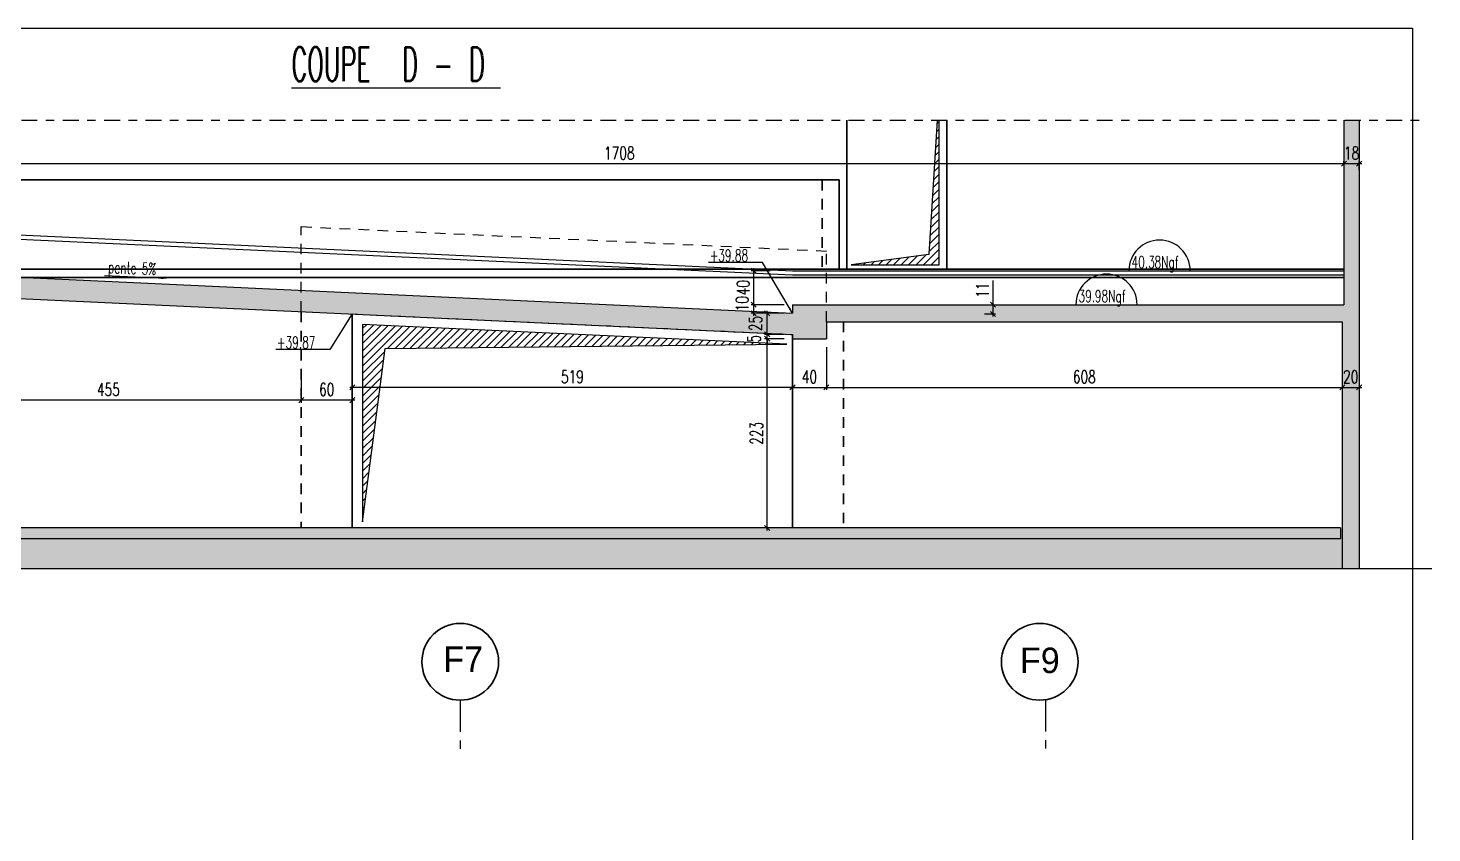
# Model space of a CAD drawing. Extents: x 308 to 787, y -199 to -146.
# Drawn here: x 420.81 to 437.36, y -164.45 to -154.96 of the extents above; entities that cross this region are included whole.
import ezdxf

# ---------------------------------------------------------------- set-up
doc = ezdxf.new("R2010")
doc.units = 0
doc.header["$LTSCALE"] = 0.5
doc.header["$MEASUREMENT"] = 0
for name, pattern in [('AXES2', [1.125, 0.75, -0.125, 0.125, -0.125]), ('CACHE', [0.375, 0.25, -0.125]), ('DISCONTINU2', [0.375, 0.25, -0.125])]:
    doc.linetypes.add(name, pattern=pattern)
doc.layers.get('DEFPOINTS').update_dxf_attribs({"linetype": 'CONTINUOUS'})
for name, color, linetype in [('_ SERTI RESERVATION', 210, 'CACHE'), ('A05-AXES', 13, 'AXES2'), ('A19-COTATIONS', 146, 'CONTINUOUS'), ('AXES', 6, 'AXES2'), ('CADRE-CART', 7, 'CONTINUOUS'), ('COTATION', 7, 'CONTINUOUS'), ('HABILLAGE', 7, 'CONTINUOUS'), ('MURS', 3, 'CONTINUOUS'), ('POCHAGE', 254, 'CONTINUOUS'), ('RDC', 7, 'DISCONTINU2'), ('REPERE-SEM', 4, 'CONTINUOUS')]:
    doc.layers.add(name, color=color, linetype=linetype)
doc.layers.add('STR - MACONNERIE', color=4, linetype='CONTINUOUS', lineweight=30)
doc.styles.add('CGotH', font='GOTHIC.TTF')
doc.styles.add('ROMANS8', font='romans.shx', dxfattribs={"width": 0.7})
doc.styles.get("Standard").update_dxf_attribs({"font": 'txt.shx'})
doc.dimstyles.new('COT50 cm', dxfattribs={"dimtxt": 0.15, "dimasz": 0.06, "dimexe": 0.03, "dimexo": 0.1, "dimgap": 0.05, "dimtad": 1, "dimdec": 0, "dimlfac": 100, "dimzin": 0, "dimdsep": 46, "dimtxsty": 'ROMANS8', "dimblk1": 'OBLIQUE', "dimblk2": 'OBLIQUE', "dimsah": 1, "dimcen": 0.03, "dimdle": 0.03, "dimclrt": 1, "dimadec": 0, "dimazin": 0, "dimtfac": 1, "dimtdec": 0, "dimtmove": 0, "dimatfit": 3, "dimfxl": 0, "dimtolj": 1, "dimtzin": 0, "dimlwd": -1, "dimlwe": -1, "dimarcsym": 0})

# ---------------------------------------------------------------- blocks, each defined once
blk = doc.blocks.new('_Oblique')
at = {"layer": 'COTATION', "color": 0, "lineweight": -2}
blk.add_line((-0.5, -0.5), (0.5, 0.5), dxfattribs=at)
blk = doc.blocks.new('*D1435')
at = {"layer": 'COTATION', "color": 0, "transparency": 16777216}
for p, q in [((429.723, -158.624), (429.494, -158.624)), ((429.524, -160.883), (429.524, -158.594)), ((429.723, -160.853), (429.494, -160.853))]:
    blk.add_line(p, q, dxfattribs=at)
at = {"layer": 'DEFPOINTS', "color": 0, "transparency": 16777216}
for p in [(429.524, -158.624), (429.823, -158.624), (429.823, -160.853)]:
    blk.add_point(p, dxfattribs=at)
at = {"layer": 'COTATION', "color": 0, "transparency": 16777216, "xscale": 0.06, "yscale": 0.06, "zscale": 0.06}
for p, rotation in [((429.524, -158.624), 90), ((429.524, -160.853), 270)]:
    blk.add_blockref('_Oblique', p, dxfattribs=dict(at, rotation=rotation))
at = {"layer": 'COTATION', "color": 1, "transparency": 16777216, "insert": (429.399, -159.739), "char_height": 0.15, "attachment_point": 5, "rotation": 90, "style": 'ROMANS8'}
blk.add_mtext('\\A1;223', dxfattribs=at)
blk = doc.blocks.new('*D1436')
at = {"layer": 'COTATION', "color": 0, "transparency": 16777216}
for p, q in [((429.524, -158.574), (429.524, -158.514)), ((429.723, -158.574), (429.494, -158.574)), ((429.723, -158.624), (429.494, -158.624)), ((429.524, -158.624), (429.524, -158.574)), ((429.524, -158.624), (429.524, -158.684))]:
    blk.add_line(p, q, dxfattribs=at)
at = {"layer": 'DEFPOINTS', "color": 0, "transparency": 16777216}
for p in [(429.524, -158.574), (429.823, -158.574), (429.823, -158.624)]:
    blk.add_point(p, dxfattribs=at)
at = {"layer": 'COTATION', "color": 0, "transparency": 16777216, "xscale": 0.06, "yscale": 0.06, "zscale": 0.06}
for p, rotation in [((429.524, -158.574), 270), ((429.524, -158.624), 90)]:
    blk.add_blockref('_Oblique', p, dxfattribs=dict(at, rotation=rotation))
at = {"layer": 'COTATION', "color": 1, "transparency": 16777216, "insert": (429.369, -158.624), "char_height": 0.15, "attachment_point": 5, "rotation": 90, "style": 'ROMANS8'}
blk.add_mtext('\\A1;5', dxfattribs=at)
blk = doc.blocks.new('*D1437')
at = {"layer": 'COTATION', "color": 0, "transparency": 16777216}
for p, q in [((429.723, -158.324), (429.494, -158.324)), ((429.524, -158.604), (429.524, -158.294)), ((429.723, -158.574), (429.494, -158.574))]:
    blk.add_line(p, q, dxfattribs=at)
at = {"layer": 'DEFPOINTS', "color": 0, "transparency": 16777216}
for p in [(429.524, -158.324), (429.823, -158.324), (429.823, -158.574)]:
    blk.add_point(p, dxfattribs=at)
at = {"layer": 'COTATION', "color": 0, "transparency": 16777216, "xscale": 0.06, "yscale": 0.06, "zscale": 0.06}
for p, rotation in [((429.524, -158.324), 90), ((429.524, -158.574), 270)]:
    blk.add_blockref('_Oblique', p, dxfattribs=dict(at, rotation=rotation))
at = {"layer": 'COTATION', "color": 1, "transparency": 16777216, "insert": (429.388, -158.445), "char_height": 0.15, "attachment_point": 5, "rotation": 90, "style": 'ROMANS8'}
blk.add_mtext('\\A1;25', dxfattribs=at)
blk = doc.blocks.new('*D1438')
at = {"layer": 'COTATION', "color": 0, "transparency": 16777216}
for p, q in [((429.366, -158.354), (429.366, -158.194)), ((429.723, -158.224), (429.336, -158.224)), ((429.565, -158.324), (429.336, -158.324))]:
    blk.add_line(p, q, dxfattribs=at)
at = {"layer": 'DEFPOINTS', "color": 0, "transparency": 16777216}
for p in [(429.366, -158.224), (429.665, -158.324), (429.823, -158.224)]:
    blk.add_point(p, dxfattribs=at)
at = {"layer": 'COTATION', "color": 0, "transparency": 16777216, "xscale": 0.06, "yscale": 0.06, "zscale": 0.06}
for p, rotation in [((429.366, -158.224), 90), ((429.366, -158.324), 270)]:
    blk.add_blockref('_Oblique', p, dxfattribs=dict(at, rotation=rotation))
at = {"layer": 'COTATION', "color": 1, "transparency": 16777216, "insert": (429.229, -158.212), "char_height": 0.15, "attachment_point": 5, "rotation": 90, "style": 'ROMANS8'}
blk.add_mtext('\\A1;10', dxfattribs=at)
blk = doc.blocks.new('*D1439')
at = {"layer": 'COTATION', "color": 0, "transparency": 16777216}
for p, q in [((429.565, -157.823), (429.336, -157.823)), ((429.366, -158.254), (429.366, -157.793)), ((429.723, -158.224), (429.336, -158.224))]:
    blk.add_line(p, q, dxfattribs=at)
at = {"layer": 'DEFPOINTS', "color": 0, "transparency": 16777216}
for p in [(429.366, -157.823), (429.665, -157.823), (429.823, -158.224)]:
    blk.add_point(p, dxfattribs=at)
at = {"layer": 'COTATION', "color": 0, "transparency": 16777216, "xscale": 0.06, "yscale": 0.06, "zscale": 0.06}
for p, rotation in [((429.366, -157.823), 90), ((429.366, -158.224), 270)]:
    blk.add_blockref('_Oblique', p, dxfattribs=dict(at, rotation=rotation))
at = {"layer": 'COTATION', "color": 1, "transparency": 16777216, "insert": (429.241, -158.024), "char_height": 0.15, "attachment_point": 5, "rotation": 90, "style": 'ROMANS8'}
blk.add_mtext('\\A1;40', dxfattribs=at)
blk = doc.blocks.new('*D1440')
at = {"layer": 'COTATION', "color": 0, "transparency": 16777216}
for p, q in [((429.823, -158.724), (429.823, -159.228)), ((430.223, -158.724), (430.223, -159.228)), ((429.793, -159.198), (430.253, -159.198))]:
    blk.add_line(p, q, dxfattribs=at)
at = {"layer": 'DEFPOINTS', "color": 0, "transparency": 16777216}
for p in [(429.823, -158.624), (430.223, -158.624), (430.223, -159.198)]:
    blk.add_point(p, dxfattribs=at)
at = {"layer": 'COTATION', "color": 0, "transparency": 16777216, "xscale": 0.06, "yscale": 0.06, "zscale": 0.06, "rotation": 180}
blk.add_blockref('_Oblique', (429.823, -159.198), dxfattribs=at)
at = {"layer": 'COTATION', "color": 0, "transparency": 16777216, "xscale": 0.06, "yscale": 0.06, "zscale": 0.06}
blk.add_blockref('_Oblique', (430.223, -159.198), dxfattribs=at)
at = {"layer": 'COTATION', "color": 1, "transparency": 16777216, "insert": (430.023, -159.073), "char_height": 0.15, "attachment_point": 5, "style": 'ROMANS8'}
blk.add_mtext('\\A1;40', dxfattribs=at)
blk = doc.blocks.new('*D1441')
at = {"layer": 'COTATION', "color": 0, "transparency": 16777216}
for p, q in [((430.223, -158.724), (430.223, -159.228)), ((436.303, -159.162), (436.303, -159.228)), ((430.193, -159.198), (436.333, -159.198))]:
    blk.add_line(p, q, dxfattribs=at)
at = {"layer": 'DEFPOINTS', "color": 0, "transparency": 16777216}
for p in [(430.223, -158.624), (436.303, -159.062), (436.303, -159.198)]:
    blk.add_point(p, dxfattribs=at)
at = {"layer": 'COTATION', "color": 0, "transparency": 16777216, "xscale": 0.06, "yscale": 0.06, "zscale": 0.06, "rotation": 180}
blk.add_blockref('_Oblique', (430.223, -159.198), dxfattribs=at)
at = {"layer": 'COTATION', "color": 0, "transparency": 16777216, "xscale": 0.06, "yscale": 0.06, "zscale": 0.06}
blk.add_blockref('_Oblique', (436.303, -159.198), dxfattribs=at)
at = {"layer": 'COTATION', "color": 1, "transparency": 16777216, "insert": (433.263, -159.073), "char_height": 0.15, "attachment_point": 5, "style": 'ROMANS8'}
blk.add_mtext('\\A1;608', dxfattribs=at)
blk = doc.blocks.new('*D1442')
at = {"layer": 'COTATION', "color": 0, "transparency": 16777216}
for p, q in [((436.303, -159.162), (436.303, -159.228)), ((436.503, -159.09), (436.503, -159.228)), ((436.273, -159.198), (436.533, -159.198))]:
    blk.add_line(p, q, dxfattribs=at)
at = {"layer": 'DEFPOINTS', "color": 0, "transparency": 16777216}
for p in [(436.503, -158.99), (436.303, -159.062), (436.503, -159.198)]:
    blk.add_point(p, dxfattribs=at)
at = {"layer": 'COTATION', "color": 0, "transparency": 16777216, "xscale": 0.06, "yscale": 0.06, "zscale": 0.06, "rotation": 180}
blk.add_blockref('_Oblique', (436.303, -159.198), dxfattribs=at)
at = {"layer": 'COTATION', "color": 0, "transparency": 16777216, "xscale": 0.06, "yscale": 0.06, "zscale": 0.06}
blk.add_blockref('_Oblique', (436.503, -159.198), dxfattribs=at)
at = {"layer": 'COTATION', "color": 1, "transparency": 16777216, "insert": (436.403, -159.073), "char_height": 0.15, "attachment_point": 5, "style": 'ROMANS8'}
blk.add_mtext('\\A1;20', dxfattribs=at)
blk = doc.blocks.new('*D1445')
at = {"layer": 'COTATION', "color": 0, "transparency": 16777216}
for p, q in [((429.823, -158.724), (429.823, -159.228)), ((424.633, -158.919), (424.633, -159.228)), ((429.853, -159.198), (424.603, -159.198))]:
    blk.add_line(p, q, dxfattribs=at)
at = {"layer": 'DEFPOINTS', "color": 0, "transparency": 16777216}
for p in [(429.823, -158.624), (424.633, -158.819), (424.633, -159.198)]:
    blk.add_point(p, dxfattribs=at)
at = {"layer": 'COTATION', "color": 0, "transparency": 16777216, "xscale": 0.06, "yscale": 0.06, "zscale": 0.06, "rotation": 180}
blk.add_blockref('_Oblique', (424.633, -159.198), dxfattribs=at)
at = {"layer": 'COTATION', "color": 0, "transparency": 16777216, "xscale": 0.06, "yscale": 0.06, "zscale": 0.06}
blk.add_blockref('_Oblique', (429.823, -159.198), dxfattribs=at)
at = {"layer": 'COTATION', "color": 1, "transparency": 16777216, "insert": (427.228, -159.073), "char_height": 0.15, "attachment_point": 5, "style": 'ROMANS8'}
blk.add_mtext('\\A1;519', dxfattribs=at)
blk = doc.blocks.new('*D1446')
at = {"layer": 'COTATION', "color": 0, "transparency": 16777216}
for p, q in [((424.033, -159.069), (424.033, -159.378)), ((424.633, -159.069), (424.633, -159.378)), ((424.663, -159.348), (424.003, -159.348))]:
    blk.add_line(p, q, dxfattribs=at)
at = {"layer": 'DEFPOINTS', "color": 0, "transparency": 16777216}
for p in [(424.033, -158.969), (424.633, -158.969), (424.033, -159.348)]:
    blk.add_point(p, dxfattribs=at)
at = {"layer": 'COTATION', "color": 0, "transparency": 16777216, "xscale": 0.06, "yscale": 0.06, "zscale": 0.06, "rotation": 180}
blk.add_blockref('_Oblique', (424.033, -159.348), dxfattribs=at)
at = {"layer": 'COTATION', "color": 0, "transparency": 16777216, "xscale": 0.06, "yscale": 0.06, "zscale": 0.06}
blk.add_blockref('_Oblique', (424.633, -159.348), dxfattribs=at)
at = {"layer": 'COTATION', "color": 1, "transparency": 16777216, "insert": (424.333, -159.223), "char_height": 0.15, "attachment_point": 5, "style": 'ROMANS8'}
blk.add_mtext('\\A1;60', dxfattribs=at)
blk = doc.blocks.new('*D1447')
at = {"layer": 'COTATION', "color": 0, "transparency": 16777216}
for p, q in [((419.484, -159.154), (419.484, -159.378)), ((424.033, -159.069), (424.033, -159.378)), ((424.063, -159.348), (419.454, -159.348))]:
    blk.add_line(p, q, dxfattribs=at)
at = {"layer": 'DEFPOINTS', "color": 0, "transparency": 16777216}
for p in [(424.033, -158.969), (419.484, -159.054), (419.484, -159.348)]:
    blk.add_point(p, dxfattribs=at)
at = {"layer": 'COTATION', "color": 0, "transparency": 16777216, "xscale": 0.06, "yscale": 0.06, "zscale": 0.06, "rotation": 180}
blk.add_blockref('_Oblique', (419.484, -159.348), dxfattribs=at)
at = {"layer": 'COTATION', "color": 0, "transparency": 16777216, "xscale": 0.06, "yscale": 0.06, "zscale": 0.06}
blk.add_blockref('_Oblique', (424.033, -159.348), dxfattribs=at)
at = {"layer": 'COTATION', "color": 1, "transparency": 16777216, "insert": (421.758, -159.223), "char_height": 0.15, "attachment_point": 5, "style": 'ROMANS8'}
blk.add_mtext('\\A1;455', dxfattribs=at)
blk = doc.blocks.new('*D1448')
at = {"layer": 'DEFPOINTS', "color": 0, "transparency": 16777216}
for p in [(424.633, -158.333), (431.876, -158.224), (432.187, -158.224)]:
    blk.add_point(p, dxfattribs=at)
at = {"layer": 'MURS', "color": 0, "transparency": 16777216}
for p, q in [((432.187, -158.224), (432.187, -157.939)), ((432.087, -158.224), (432.217, -158.224)), ((432.087, -158.333), (432.217, -158.333)), ((432.187, -158.363), (432.187, -158.224))]:
    blk.add_line(p, q, dxfattribs=at)
at = {"layer": 'MURS', "color": 0, "transparency": 16777216, "xscale": 0.06, "yscale": 0.06, "zscale": 0.06}
for p, rotation in [((432.187, -158.224), 90), ((432.187, -158.333), 270)]:
    blk.add_blockref('_Oblique', p, dxfattribs=dict(at, rotation=rotation))
at = {"layer": 'MURS', "color": 1, "transparency": 16777216, "insert": (432.062, -158.051), "char_height": 0.15, "attachment_point": 5, "rotation": 90, "style": 'ROMANS8'}
blk.add_mtext('\\A1;11', dxfattribs=at)
blk = doc.blocks.new('*D1451')
at = {"layer": 'COTATION', "color": 0, "transparency": 16777216}
for p, q in [((419.239, -156.653), (419.239, -156.532)), ((436.323, -156.573), (436.323, -156.532)), ((419.209, -156.562), (436.353, -156.562))]:
    blk.add_line(p, q, dxfattribs=at)
at = {"layer": 'DEFPOINTS', "color": 0, "transparency": 16777216}
for p in [(436.323, -156.562), (436.323, -156.673), (419.239, -156.753)]:
    blk.add_point(p, dxfattribs=at)
at = {"layer": 'COTATION', "color": 0, "transparency": 16777216, "xscale": 0.06, "yscale": 0.06, "zscale": 0.06, "rotation": 180}
blk.add_blockref('_Oblique', (419.239, -156.562), dxfattribs=at)
at = {"layer": 'COTATION', "color": 0, "transparency": 16777216, "xscale": 0.06, "yscale": 0.06, "zscale": 0.06}
blk.add_blockref('_Oblique', (436.323, -156.562), dxfattribs=at)
at = {"layer": 'COTATION', "color": 1, "transparency": 16777216, "insert": (427.781, -156.437), "char_height": 0.15, "attachment_point": 5, "style": 'ROMANS8'}
blk.add_mtext('\\A1;1708', dxfattribs=at)
blk = doc.blocks.new('*D1452')
at = {"layer": 'COTATION', "color": 0, "transparency": 16777216}
for p, q in [((436.323, -156.573), (436.323, -156.532)), ((436.503, -156.633), (436.503, -156.532)), ((436.293, -156.562), (436.533, -156.562))]:
    blk.add_line(p, q, dxfattribs=at)
at = {"layer": 'DEFPOINTS', "color": 0, "transparency": 16777216}
for p in [(436.323, -156.673), (436.503, -156.562), (436.503, -156.733)]:
    blk.add_point(p, dxfattribs=at)
at = {"layer": 'COTATION', "color": 0, "transparency": 16777216, "xscale": 0.06, "yscale": 0.06, "zscale": 0.06, "rotation": 180}
blk.add_blockref('_Oblique', (436.323, -156.562), dxfattribs=at)
at = {"layer": 'COTATION', "color": 0, "transparency": 16777216, "xscale": 0.06, "yscale": 0.06, "zscale": 0.06}
blk.add_blockref('_Oblique', (436.503, -156.562), dxfattribs=at)
at = {"layer": 'COTATION', "color": 1, "transparency": 16777216, "insert": (436.413, -156.437), "char_height": 0.15, "attachment_point": 5, "style": 'ROMANS8'}
blk.add_mtext('\\A1;18', dxfattribs=at)

msp = doc.modelspace()

# ---------------------------------------------------------------- hatches: boundary and pattern name
at = {"layer": '_ SERTI RESERVATION'}
h = msp.add_hatch(dxfattribs=at)
h.set_pattern_fill('ANSI31', color=256, scale=0.5)
h.set_pattern_definition([(45, (102.027205, 29.80118), (-0.044194174, 0.044194174), [])])
h.paths.add_polyline_path([(431.529, -156.0485), (431.5522, -156.0485), (431.5507, -157.7532), (430.5135, -157.7532), (431.4295, -157.6311)])
h = msp.add_hatch(dxfattribs=at)
h.set_pattern_fill('ANSI31', color=256, scale=0.5)
h.set_pattern_definition([(45, (96.2687, 29.197525), (-0.044194174, 0.044194174), [])])
h.paths.add_polyline_path([(424.755, -158.4569), (424.7532, -160.7819), (425.0205, -158.7403), (429.7568, -158.6891)])
at = {"layer": 'HABILLAGE'}
h = msp.add_hatch(dxfattribs=at)
h.set_pattern_fill('AR-SAND', color=256, scale=0.05, style=0)
h.set_pattern_definition([(37.5, (62.82319, -30.91619), (-0.003149668, 0.096341188), [0, -0.076, 0, -0.085, 0, -0.08125]), (7.5, (62.82319, -30.91619), (0.088488835, 0.141107303), [0, -0.041, 0, -0.0685, 0, -0.02625]), (327.5, (62.76169, -30.91619), (0.155707093, 0.000282953), [0, -0.025, 0, -0.09, 0, -0.1175]), (317.5, (62.76169, -30.91619), (0.15030633, 0.04388378), [0, -0.0125, 0, -0.059, 0, -0.0675])])
h.paths.add_polyline_path([(419.4836, -161.3323), (436.3032, -161.3323), (436.3032, -160.9832), (419.4836, -160.9832)])
at = {"layer": 'POCHAGE'}
h = msp.add_hatch(color=256, dxfattribs=at)
h.paths.add_polyline_path([(436.5032, -156.0485), (436.3232, -156.0485), (436.3232, -158.2242), (430.2233, -158.2238), (430.2233, -158.4238), (436.3031, -158.4242), (436.3031, -161.3323), (436.5032, -161.3323)])
h.paths.add_polyline_path([(430.2233, -158.2238), (429.8233, -158.2238), (429.8233, -158.3238), (424.0331, -158.055), (424.0331, -158.3052), (429.8233, -158.574), (429.8233, -158.6238), (430.2233, -158.6238), (430.2233, -158.4238)])
h.paths.add_polyline_path([(424.0331, -158.055), (419.3812, -157.839), (419.3812, -157.5532), (419.2787, -157.5532), (419.2787, -158.2532), (419.4836, -158.2532), (419.4836, -158.094), (424.0331, -158.3052)])
msp.add_hatch(color=256, dxfattribs=at).paths.add_polyline_path([(436.2832, -160.8532), (419.5036, -160.8532), (419.5036, -160.9832), (436.2832, -160.9832)])

# ---------------------------------------------------------------- linework, layer by layer
at = {"layer": '_ SERTI RESERVATION', "linetype": 'ByBlock'}
msp.add_lwpolyline([(431.529, -156.0485), (431.4295, -157.6311), (430.5135, -157.7532), (431.5507, -157.7532), (431.5522, -156.0485)], dxfattribs=at)
msp.add_lwpolyline([(424.7532, -160.7819), (425.0205, -158.7403), (429.7568, -158.6891), (424.755, -158.4569)], close=True, dxfattribs=at)
at = {"layer": 'A19-COTATIONS', "color": 242, "lineweight": 30, "ltscale": 10, "true_color": 0xcd2027}
for centre in [(425.9065, -162.4305), (432.7373, -162.4305)]:
    msp.add_circle(centre, 0.4522, dxfattribs=at)
at = {"layer": 'AXES', "color": 6, "ltscale": 0.5}
msp.add_line((418.7836, -156.0485), (437.3075, -156.0485), dxfattribs=at)
at = {"layer": 'AXES', "color": 1}
for p, q in [((425.9065, -162.8827), (425.9065, -163.5363)), ((432.8067, -162.8774), (432.8067, -163.5363))]:
    msp.add_line(p, q, dxfattribs=at)
at = {"layer": 'CADRE-CART', "color": 1}
msp.add_lwpolyline([(307.8533, -154.9648), (437.1328, -154.9648), (437.1328, -198.9648), (307.8533, -198.9648)], close=True, dxfattribs=at)
at = {"layer": 'COTATION'}
for p, q in [((429.8233, -157.8232), (436.3232, -157.8232)), ((429.8221, -157.8732), (436.3232, -157.8732)), ((418.6712, -161.3323), (437.3603, -161.3323))]:
    msp.add_line(p, q, dxfattribs=at)
for centre in [(434.1499, -157.8232), (433.5245, -158.224)]:
    msp.add_arc(centre, 0.3611, 0, 180, dxfattribs=at)
at = {"layer": 'MURS'}
for p, q in [((436.3232, -156.0485), (436.3232, -158.2242)), ((436.5032, -156.0485), (436.5032, -161.3323)), ((419.3812, -157.839), (429.8233, -158.3238)), ((419.4836, -158.094), (429.8233, -158.574)), ((429.8233, -158.2238), (436.3232, -158.2242)), ((429.8233, -158.2238), (429.8233, -158.3238)), ((430.2233, -158.4238), (430.2233, -158.6238)), ((430.2233, -158.4238), (436.3031, -158.4242)), ((436.3031, -158.4242), (436.3031, -161.3323)), ((429.8233, -158.574), (429.8233, -158.6238)), ((429.8233, -158.6238), (430.2233, -158.6238)), ((436.2832, -160.8532), (419.5036, -160.8532)), ((436.2832, -160.9832), (419.5036, -160.9832)), ((436.2832, -160.8532), (436.2832, -160.9832))]:
    msp.add_line(p, q, dxfattribs=at)
at = {"layer": 'MURS', "color": 0, "linetype": 'DISCONTINU2'}
for p, q in [((424.0331, -157.3042), (430.2233, -157.5915)), ((424.0331, -158.3052), (424.0331, -157.3042)), ((430.2233, -158.4238), (430.2233, -157.5915)), ((424.6331, -158.3331), (429.8233, -158.574))]:
    msp.add_line(p, q, dxfattribs=at)
at = {"layer": 'RDC', "linetype": 'ByBlock'}
for p, q in [((419.2387, -157.3319), (429.8233, -157.8232)), ((419.2387, -157.3819), (429.8221, -157.8732))]:
    msp.add_line(p, q, dxfattribs=at)
at = {"layer": 'STR - MACONNERIE', "color": 8}
for p, q in [((430.4632, -156.0485), (430.4632, -157.8032)), ((431.6432, -156.0485), (431.6432, -157.8032)), ((419.2387, -156.7532), (430.3732, -156.7532)), ((430.3732, -156.7532), (430.3732, -157.8032)), ((419.3812, -157.8032), (436.3232, -157.8032)), ((419.3812, -157.9032), (436.3232, -157.9032)), ((424.6331, -158.3331), (424.6331, -160.8532)), ((429.8233, -158.574), (429.8233, -160.8532))]:
    msp.add_line(p, q, dxfattribs=at)
at = {"layer": 'STR - MACONNERIE', "color": 8, "linetype": 'DISCONTINU2'}
for p, q in [((430.1732, -156.7532), (430.1732, -157.8032)), ((424.0331, -158.3052), (424.0331, -160.8532)), ((430.4231, -158.4238), (430.4231, -160.8532))]:
    msp.add_line(p, q, dxfattribs=at)

# ---------------------------------------------------------------- texts
at = {"layer": 'A05-AXES', "color": 1, "char_height": 0.3, "width": 0.3408, "attachment_point": 2, "rotation": 0.00168, "line_spacing_factor": 1.032839, "style": 'CGotH'}
for s, insert in [('F7', (425.9415, -162.2496)), ('F9', (432.7391, -162.2638))]:
    msp.add_mtext(s, dxfattribs=dict(at, insert=insert))
at = {"layer": 'HABILLAGE', "color": 1, "style": 'ROMANS8', "width": 0.65}
for s, p in [('+39.88', (428.8473, -157.7132)), ('40.38Ngf', (433.819, -157.7925)), ('39.98Ngf', (433.1936, -158.1933)), ('+39.87', (423.7455, -158.7384))]:
    msp.add_text(s, height=0.14, dxfattribs=at).set_placement(p)
msp.add_text('pente 5%%%', height=0.14, rotation=357.74098, dxfattribs=at).set_placement((421.7524, -157.851))
at = {"layer": 'REPERE-SEM', "color": 4, "width": 0.519}
msp.add_text(' %%UCOUPE  D - D ', height=0.4, dxfattribs=at).set_placement((423.7313, -155.5898))

# ---------------------------------------------------------------- dimensions: what is measured, and where the dimension line sits
at = {"layer": 'COTATION'}
for base, p1, p2, picture, middle in [((436.3232, -156.5615), (419.2387, -156.7532), (436.3232, -156.6734), '*D1451', (427.7809, -156.4365)), ((424.6331, -159.1979), (429.8233, -158.6238), (424.6331, -158.8193), '*D1445', (427.2282, -159.0729)), ((430.2233, -159.1979), (429.8233, -158.6238), (430.2233, -158.6238), '*D1440', (430.0233, -159.0729)), ((436.3031, -159.1979), (430.2233, -158.6238), (436.3031, -159.062), '*D1441', (433.2632, -159.0729)), ((419.4836, -159.3477), (424.0331, -158.9691), (419.4836, -159.0543), '*D1447', (421.7584, -159.2227)), ((424.0331, -159.3477), (424.6331, -158.9691), (424.0331, -158.9691), '*D1446', (424.3331, -159.2227))]:
    dim = msp.add_linear_dim(base=base, p1=p1, p2=p2, dimstyle='COT50 cm', override={"dimtmove": 1}, dxfattribs=at)
    dim.commit()
    dim.dimension.update_dxf_attribs({"geometry": picture, "text_midpoint": middle})
for base, p1, p2, picture, middle in [((436.5032, -156.5615), (436.3232, -156.6734), (436.5032, -156.7331), '*D1452', (436.4132, -156.5615)), ((436.5032, -159.1979), (436.3031, -159.062), (436.5032, -158.9895), '*D1442', (436.4032, -159.1979))]:
    dim = msp.add_linear_dim(base=base, p1=p1, p2=p2, dimstyle='COT50 cm', override={"dimtmove": 1}, dxfattribs=at)
    dim.commit()
    dim.dimension.update_dxf_attribs({"geometry": picture, "text_midpoint": middle, "dimtype": 160})
for base, p1, p2, picture, middle in [((429.3662, -157.8232), (429.8233, -158.2238), (429.6652, -157.8232), '*D1439', (429.2412, -158.0235)), ((429.5242, -158.6238), (429.8233, -160.8532), (429.8235, -158.6238), '*D1435', (429.3992, -159.7385))]:
    dim = msp.add_linear_dim(base=base, p1=p1, p2=p2, angle=90, dimstyle='COT50 cm', override={"dimtmove": 1}, dxfattribs=at)
    dim.commit()
    dim.dimension.update_dxf_attribs({"geometry": picture, "text_midpoint": middle})
for base, p1, p2, picture, middle in [((429.3662, -158.2238), (429.6652, -158.3238), (429.8233, -158.2238), '*D1438', (429.3544, -158.212)), ((429.5242, -158.3238), (429.8233, -158.574), (429.8233, -158.3238), '*D1437', (429.5125, -158.4454)), ((429.5242, -158.574), (429.8235, -158.6238), (429.8233, -158.574), '*D1436', (429.4942, -158.6238))]:
    dim = msp.add_linear_dim(base=base, p1=p1, p2=p2, angle=90, dimstyle='COT50 cm', override={"dimtmove": 1}, dxfattribs=at)
    dim.commit()
    dim.dimension.update_dxf_attribs({"geometry": picture, "text_midpoint": middle, "dimtype": 160})
at = {"layer": 'MURS'}
dim = msp.add_linear_dim(base=(432.1866, -158.2239), p1=(424.6331, -158.3331), p2=(431.8756, -158.2239), angle=90, dimstyle='COT50 cm', override={"dimfxl": 0.1}, dxfattribs=at)
dim.commit()
dim.dimension.update_dxf_attribs({"geometry": '*D1448', "text_midpoint": (432.0616, -158.0514)})

# ---------------------------------------------------------------- leaders
at = {"layer": 'COTATION'}
msp.add_leader([(422.4399, -157.9154), (421.7132, -157.8818)], dimstyle='COT50 cm', override={"dimgap": 0.05, "dimtad": 0}, dxfattribs=at)
at = {"layer": 'MURS', "color": 1}
for points in [[(429.8233, -158.3238), (429.4708, -157.7273), (428.8337, -157.7273)], [(424.6331, -158.3331), (424.3691, -158.7524), (423.7319, -158.7524)]]:
    msp.add_leader(points, dimstyle='COT50 cm', override={"dimgap": 0.05, "dimtad": 0, "dimfxl": 10, "dimfxlon": 1}, dxfattribs=at)

doc.saveas('drawing.dxf')
